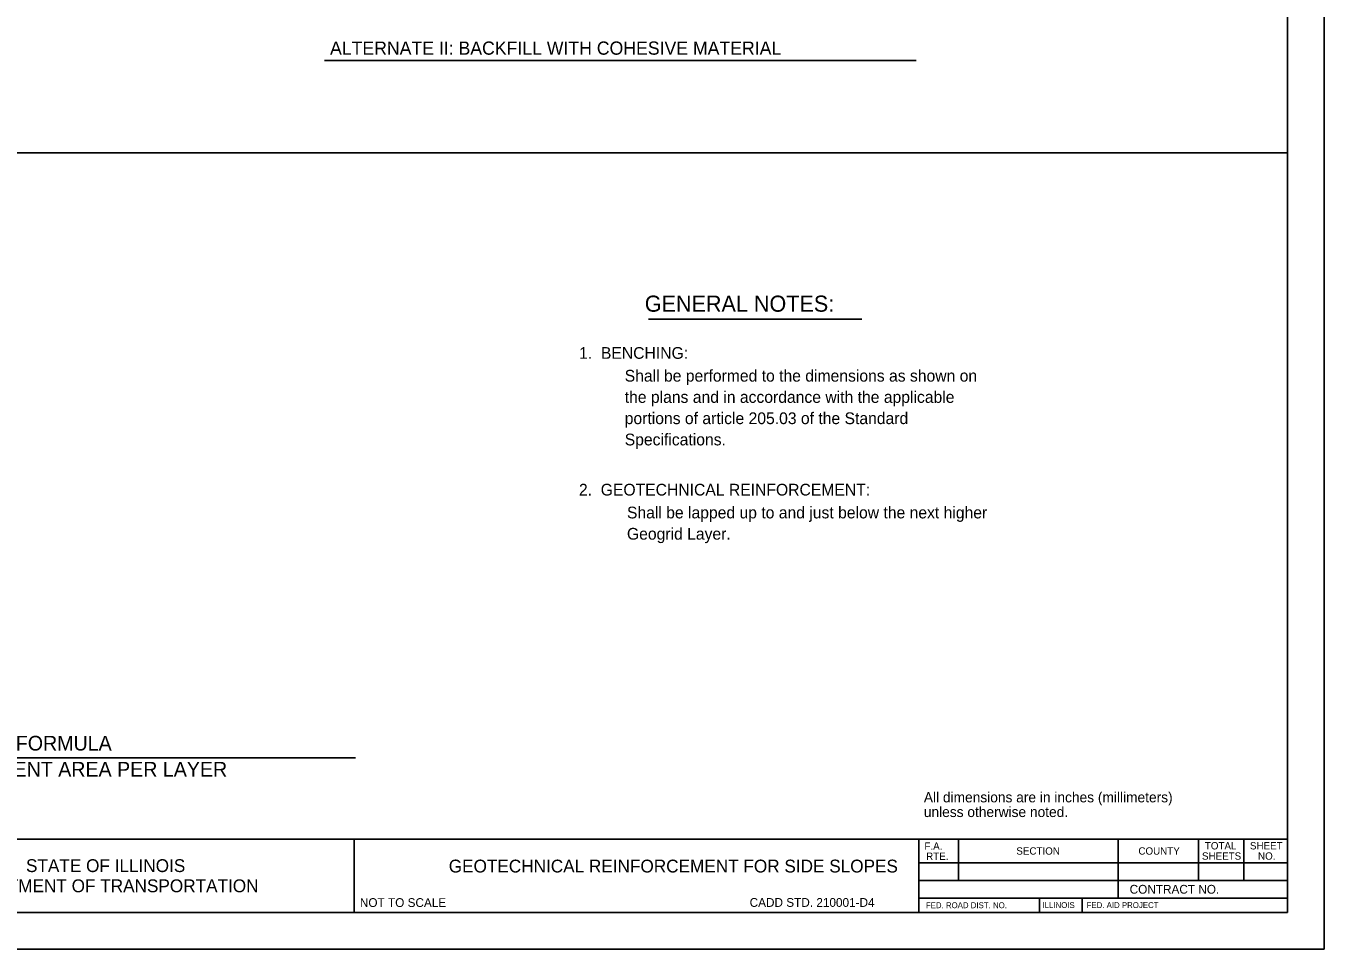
# Model space of a CAD drawing. Extents: x 99735 to 110633, y 79090 to 87272.
# Drawn here: x 104727 to 105612, y 85970 to 86599 of the extents above; entities that cross this region are included whole.
import ezdxf

# ---------------------------------------------------------------- set-up
doc = ezdxf.new("R2010")
doc.units = 0
for name, color, linetype in [('Sheets_50 Reference Boundary', 7, 'Continuous'), ('Sheets_General Details', 7, 'Continuous'), ('Sheets_Printer Plotting Border', 7, 'Continuous')]:
    doc.layers.add(name, color=color, linetype=linetype)

msp = doc.modelspace()

# ---------------------------------------------------------------- linework, layer by layer
at = {"layer": 'Sheets_50 Reference Boundary'}
msp.add_lwpolyline([(104011.51, 87044.75), (105586.51, 87044.75), (105586.51, 86044.76), (104011.51, 86044.76)], close=True, dxfattribs=at)
at = {"layer": 'Sheets_General Details'}
for p, q in [((105611.51, 85969.76), (105611.51, 87069.76)), ((104930.07, 86575.76), (105333.47, 86575.76)), ((104011.51, 86512.61), (105586.51, 86512.61)), ((105150.94, 86399.37), (105296.48, 86399.37)), ((104426.82, 86100.24), (104951.23, 86100.24)), ((104011.51, 86044.76), (105586.51, 86044.76)), ((104950.23, 86044.76), (104950.23, 85994.76)), ((105335.23, 86044.76), (105335.23, 85994.76)), ((105362.23, 86044.76), (105362.23, 86016.5)), ((105471.23, 86044.76), (105471.23, 86004.5)), ((105525.84, 86044.76), (105525.84, 86016.5)), ((105556.88, 86044.76), (105556.88, 86016.5)), ((105335.23, 86028.5), (105586.51, 86028.5)), ((105335.23, 86016.5), (105586.51, 86016.5)), ((105335.23, 86004.5), (105586.51, 86004.5)), ((105417.59, 86004.5), (105417.59, 85994.76)), ((105446.59, 86004.5), (105446.59, 85994.76)), ((105611.51, 85969.76), (103911.51, 85969.76))]:
    msp.add_line(p, q, dxfattribs=at)
msp.add_lwpolyline([(104011.51, 87044.76), (105586.51, 87044.76), (105586.51, 85994.76), (104011.51, 85994.76)], close=True, dxfattribs=at)
at = {"layer": 'Sheets_Printer Plotting Border'}
msp.add_lwpolyline([(103911.51, 85969.76), (105611.51, 85969.76), (105611.51, 87069.76), (103911.51, 87069.76)], close=True, dxfattribs=at)

# ---------------------------------------------------------------- texts
at = {"layer": 'Sheets_General Details'}
for s, height, p in [('ALTERNATE II: BACKFILL WITH COHESIVE MATERIAL', 9, (104933.85, 86579.64)), ('GENERAL NOTES:', 11, (105148.43, 86404.37)), ('1.  BENCHING:', 8, (105103.67, 86372.25)), ('Shall be performed to the dimensions as shown on', 8, (105134.76, 86356.72)), ('the plans and in accordance with the applicable', 8, (105134.76, 86342.22)), ('portions of article 205.03 of the Standard', 8, (105134.76, 86327.72)), ('Specifications.', 8, (105134.76, 86313.22)), ('2.  GEOTECHNICAL REINFORCEMENT:', 8, (105103.54, 86279.02)), ('Shall be lapped up to and just below the next higher', 8, (105136.28, 86263.44)), ('Geogrid Layer.', 8, (105136.28, 86248.94)), ('MEASUREMENT FORMULA', 10, (104611.9, 86105.14)), ('(L + L + H) x LENGTH CONSTRUCTED = PAYMENT AREA PER LAYER', 10, (104426.44, 86087.4)), ('All dimensions are in inches (millimeters)', 7.0009, (105338.69, 86069.78)), ('unless otherwise noted.', 7.0009, (105338.69, 86059.78)), ('F.A. ', 5, (105339.09, 86037.51)), ('RTE.', 5, (105340.24, 86030.51)), ('SECTION', 4.999, (105401.74, 86034.13)), ('COUNTY', 4.999, (105484.96, 86034.13)), ('SHEETS', 4.999, (105528.29, 86030.69)), ('TOTAL', 4.999, (105530.26, 86037.69)), ('SHEET', 4.999, (105560.99, 86037.69)), ('NO.', 4.999, (105566.5, 86030.69)), ('STATE OF ILLINOIS', 8.7501, (104726.58, 86022.26)), ('GEOTECHNICAL REINFORCEMENT FOR SIDE SLOPES', 8.75, (105014.8, 86021.97)), ('DEPARTMENT OF TRANSPORTATION', 8.7501, (104673.84, 86008.51)), ('CONTRACT NO.      ', 6, (105479, 86007.5)), ('NOT TO SCALE', 6, (104954.21, 85998.44)), ('   CADD STD. 210001-D4', 6, (105213.24, 85998.53)), ('FED. ROAD DIST. NO.  ', 4, (105340.06, 85997.63)), ('ILLINOIS', 4, (105419.55, 85997.73)), ('FED. AID PROJECT', 4, (105449.63, 85997.73))]:
    msp.add_text(s, height=height, dxfattribs=at).set_placement(p)

doc.saveas('drawing.dxf')
